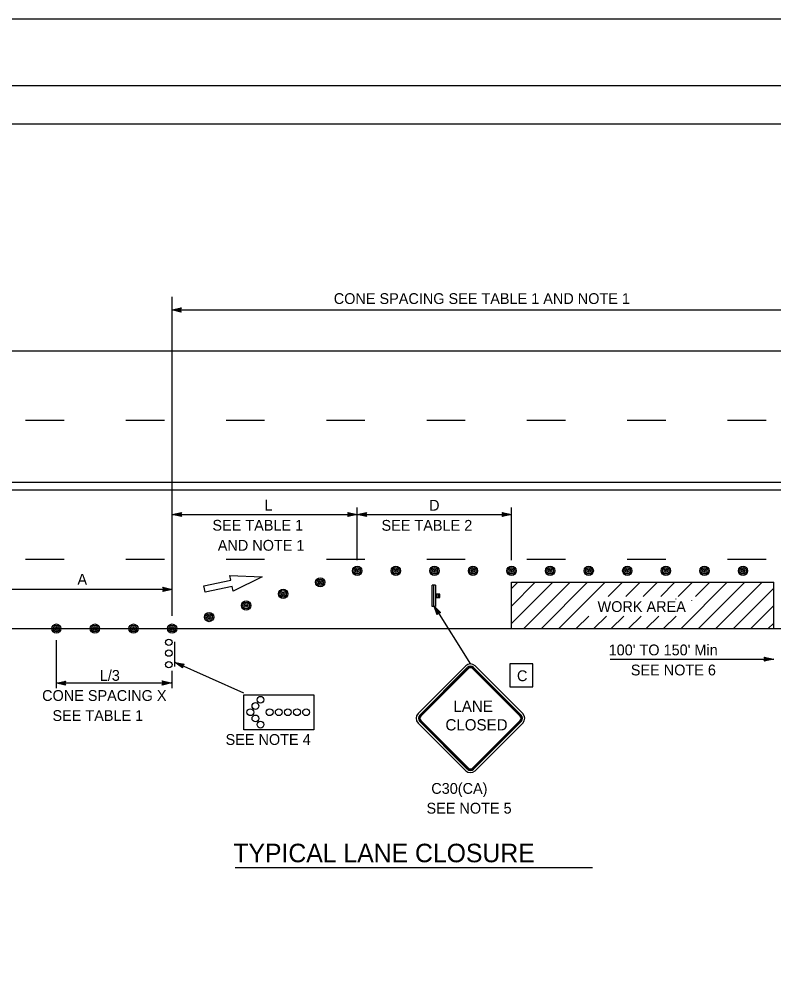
# Model space of a CAD drawing. Extents: x -893 to 867, y -474 to 712.
# Drawn here: x -387 to 103, y 96 to 712 of the extents above; entities that cross this region are included whole.
import ezdxf

# ---------------------------------------------------------------- set-up
doc = ezdxf.new("R2010")
doc.units = 0
for name, color, linetype in [('border_PLOTTING-ELEMENTS', 7, 'Continuous'), ('border_rw_22x34_Cut_Lines', 7, 'Continuous'), ('border_SHEET', 7, 'Continuous'), ('pp_PRESENTATION', 7, 'Continuous'), ('rd_ES', 7, 'Continuous'), ('tcd_PVMT-MARKER', 7, 'Continuous'), ('tcd_SIGN-ROADSIDE', 7, 'Continuous'), ('tcd_SIGN-ROADSIDE-anno', 7, 'Continuous'), ('tcd_TRAFFIC-STRIPE', 7, 'Continuous'), ('temp_FLASHING-ARROW-SIGN', 7, 'Continuous'), ('temp_TRAFFIC-CONES', 7, 'Continuous')]:
    doc.layers.add(name, color=color, linetype=linetype)

msp = doc.modelspace()

# ---------------------------------------------------------------- linework, layer by layer
at = {"layer": 'border_PLOTTING-ELEMENTS'}
for points in [[(-893.43, -474.04), (866.57, -474.04), (866.57, 711.96), (-893.43, 711.96)], [(-863.43, 668.96), (836.57, 668.96), (836.57, -431.04), (-863.43, -431.04)]]:
    msp.add_lwpolyline(points, close=True, dxfattribs=at)
at = {"layer": 'border_rw_22x34_Cut_Lines'}
msp.add_lwpolyline([(-863.43, 668.96), (836.57, 668.96), (836.57, -431.04), (-863.43, -431.04)], close=True, dxfattribs=at)
at = {"layer": 'border_SHEET'}
msp.add_line((-813.43, 643.96), (811.57, 643.96), dxfattribs=at)
at = {"layer": 'pp_PRESENTATION'}
for p, q in [((-249.4, 348.35), (-250.04, 351.38)), ((-250.04, 351.38), (-229.08, 350.5)), ((-266.94, 344.63), (-249.4, 348.35)), ((-229.08, 350.5), (-247.87, 341.17)), ((-266.5, 342.55), (-266.94, 344.63)), ((-266.06, 340.47), (-266.5, 342.55)), ((-248.52, 344.2), (-266.06, 340.47)), ((-247.87, 341.17), (-248.52, 344.2))]:
    msp.add_line(p, q, dxfattribs=at)
at = {"layer": 'rd_ES'}
for p, q in [((-740.99, 496.85), (422.44, 496.85)), ((-740.99, 411.85), (422.44, 411.85)), ((-740.99, 406.85), (422.44, 406.85)), ((-740.99, 316.85), (422.44, 316.85))]:
    msp.add_line(p, q, dxfattribs=at)
at = {"layer": 'tcd_PVMT-MARKER'}
for points in [[(-382.56, 451.85), (-357.56, 451.85)], [(-317.56, 451.85), (-292.56, 451.85)], [(-252.56, 451.85), (-227.56, 451.85)], [(-187.56, 451.85), (-162.56, 451.85)], [(-122.56, 451.85), (-97.56, 451.85)], [(-57.56, 451.85), (-32.56, 451.85)], [(7.44, 451.85), (32.44, 451.85)], [(72.44, 451.85), (97.44, 451.85)], [(-382.56, 361.85), (-357.56, 361.85)], [(-317.56, 361.85), (-292.56, 361.85)], [(-252.56, 361.85), (-227.56, 361.85)], [(-187.56, 361.85), (-162.56, 361.85)], [(-122.56, 361.85), (-97.56, 361.85)], [(-57.56, 361.85), (-32.56, 361.85)], [(7.44, 361.85), (32.44, 361.85)], [(72.44, 361.85), (97.44, 361.85)]]:
    msp.add_lwpolyline(points, dxfattribs=at)
at = {"layer": 'tcd_SIGN-ROADSIDE'}
for p, q in [((-241.14, 251.32), (-241.14, 274.02)), ((-241.14, 274.02), (-195.73, 274.02)), ((-195.73, 274.02), (-195.73, 251.32)), ((-195.73, 251.32), (-241.14, 251.32))]:
    msp.add_line(p, q, dxfattribs=at)
for points in [[(-97.24, 292.65), (-128.12, 261.77)], [(-96.22, 291.63), (-127.1, 260.75)], [(-95.88, 291.29), (-126.77, 260.41)], [(-95.54, 290.95), (-126.43, 260.07)], [(-61.94, 260.07), (-92.83, 290.95)], [(-61.6, 260.41), (-92.49, 291.29)], [(-61.26, 260.75), (-92.15, 291.63)], [(-60.24, 261.77), (-91.13, 292.65)], [(-128.12, 255.66), (-97.24, 224.77)], [(-127.1, 256.67), (-96.22, 225.79)], [(-126.77, 257.01), (-95.88, 226.13)], [(-126.43, 257.35), (-95.54, 226.47)], [(-92.83, 226.47), (-61.94, 257.35)], [(-92.49, 226.13), (-61.6, 257.01)], [(-92.15, 225.79), (-61.26, 256.67)], [(-91.13, 224.77), (-60.24, 255.66)]]:
    msp.add_lwpolyline(points, dxfattribs=at)
for centre in [(-230.27, 270.73), (-233.54, 266.7), (-236.82, 262.67), (-233.54, 258.65), (-224.35, 262.67), (-218.43, 262.67), (-212.52, 262.67), (-206.6, 262.67), (-200.69, 262.67), (-230.27, 254.62)]:
    msp.add_circle(centre, 2.2, dxfattribs=at)
for centre, radius, start, end in [((-94.18, 289.6), 4.32, 45, 135), ((-94.18, 289.6), 2.88, 45, 135), ((-94.18, 289.6), 2.4, 45, 135), ((-94.18, 289.6), 1.92, 45, 135), ((-125.07, 258.71), 4.32, 135, 224.99989), ((-125.07, 258.71), 2.88, 135, 224.99989), ((-125.07, 258.71), 2.4, 135, 224.99989), ((-125.07, 258.71), 1.92, 135, 224.99989), ((-63.3, 258.71), 1.92, 315, 45), ((-63.3, 258.71), 2.4, 315, 45), ((-63.3, 258.71), 2.88, 315, 45), ((-63.3, 258.71), 4.32, 315, 45), ((-94.18, 227.83), 4.32, 225, 315), ((-94.18, 227.83), 2.88, 225, 315), ((-94.18, 227.83), 2.4, 225, 315), ((-94.18, 227.83), 1.92, 225, 315)]:
    msp.add_arc(centre, radius, start, end, dxfattribs=at)
at = {"layer": 'tcd_SIGN-ROADSIDE-anno'}
for p, q in [((-287.56, 325.05), (-287.56, 531.95)), ((-287.56, 523.37), (156.88, 523.37)), ((-167.56, 361.26), (-167.56, 395.31)), ((-67.56, 361.26), (-67.56, 395.31)), ((-287.56, 390.86), (-281.56, 392.19)), ((-287.56, 390.86), (-167.56, 390.86)), ((-281.56, 389.52), (-287.56, 390.86)), ((-287.56, 390.86), (-287.56, 390.86)), ((-281.78, 389.87), (-286.18, 390.86)), ((-286.17, 390.86), (-281.8, 391.83)), ((-284.8, 390.86), (-281.97, 391.48)), ((-282.01, 390.23), (-284.8, 390.86)), ((-283.42, 390.86), (-282.21, 391.12)), ((-282.19, 390.58), (-283.42, 390.86)), ((-281.56, 392.19), (-282.36, 390.86)), ((-282.36, 390.86), (-281.56, 389.52)), ((-281.56, 392.19), (-281.56, 392.19)), ((-281.56, 389.52), (-281.56, 389.52)), ((-172.76, 390.86), (-173.56, 392.2)), ((-173.56, 392.2), (-173.56, 392.2)), ((-173.56, 392.2), (-167.56, 390.86)), ((-167.56, 390.86), (-173.56, 389.53)), ((-173.56, 389.53), (-172.76, 390.86)), ((-173.56, 389.53), (-173.56, 389.53)), ((-173.34, 391.84), (-168.94, 390.86)), ((-168.95, 390.86), (-173.33, 389.89)), ((-170.32, 390.86), (-173.15, 390.23)), ((-173.11, 391.48), (-170.32, 390.86)), ((-172.93, 391.14), (-171.71, 390.86)), ((-171.71, 390.86), (-172.91, 390.59)), ((-167.56, 390.86), (-161.56, 392.19)), ((-167.56, 390.86), (-67.56, 390.86)), ((-161.56, 389.52), (-167.56, 390.86)), ((-167.56, 390.86), (-167.56, 390.86)), ((-167.56, 390.86), (-167.56, 390.86)), ((-161.78, 389.87), (-166.18, 390.86)), ((-166.17, 390.86), (-161.8, 391.83)), ((-164.8, 390.86), (-161.97, 391.48)), ((-162.01, 390.23), (-164.8, 390.86)), ((-163.42, 390.86), (-162.21, 391.12)), ((-162.19, 390.58), (-163.42, 390.86)), ((-161.56, 392.19), (-162.36, 390.86)), ((-162.36, 390.86), (-161.56, 389.52)), ((-161.56, 392.19), (-161.56, 392.19)), ((-161.56, 389.52), (-161.56, 389.52)), ((-72.76, 390.86), (-73.56, 392.2)), ((-73.56, 392.2), (-73.56, 392.2)), ((-73.56, 392.2), (-67.56, 390.86)), ((-67.56, 390.86), (-73.56, 389.53)), ((-73.56, 389.53), (-72.76, 390.86)), ((-73.56, 389.53), (-73.56, 389.53)), ((-73.34, 391.84), (-68.94, 390.86)), ((-68.95, 390.86), (-73.33, 389.89)), ((-70.32, 390.86), (-73.15, 390.23)), ((-73.11, 391.48), (-70.32, 390.86)), ((-72.93, 391.14), (-71.71, 390.86)), ((-71.71, 390.86), (-72.91, 390.59)), ((-67.56, 390.86), (-67.56, 390.86)), ((-287.56, 342.29), (-402.56, 342.29)), ((-292.76, 342.29), (-293.56, 343.63)), ((-293.56, 343.63), (-293.56, 343.63)), ((-293.56, 343.63), (-287.56, 342.29)), ((-287.56, 342.29), (-293.56, 340.96)), ((-293.56, 340.96), (-292.76, 342.29)), ((-293.56, 340.96), (-293.56, 340.96)), ((-293.34, 343.28), (-288.94, 342.29)), ((-288.95, 342.29), (-293.33, 341.32)), ((-290.32, 342.29), (-293.15, 341.67)), ((-293.11, 342.92), (-290.32, 342.29)), ((-292.93, 342.57), (-291.71, 342.3)), ((-291.71, 342.3), (-292.91, 342.03)), ((-287.56, 342.29), (-287.56, 342.29)), ((-117.82, 331.49), (-94.19, 293.83)), ((-362.56, 278.31), (-362.56, 309.39)), ((-3.6, 297.08), (102.5, 297.08)), ((96.97, 297.08), (96.18, 298.4)), ((96.18, 298.4), (96.18, 298.4)), ((96.18, 298.4), (102.09, 297.08)), ((102.09, 297.08), (96.18, 295.77)), ((96.18, 295.77), (96.97, 297.08)), ((96.4, 298.05), (100.73, 297.08)), ((100.72, 297.08), (96.41, 296.12)), ((99.37, 297.08), (96.59, 296.46)), ((96.63, 297.69), (99.37, 297.08)), ((96.8, 297.35), (98.01, 297.08)), ((98.01, 297.08), (96.82, 296.82)), ((102.09, 297.08), (102.09, 297.08)), ((-241.14, 275.01), (-285.54, 294.98)), ((96.18, 295.77), (96.18, 295.77)), ((-287.56, 278.31), (-287.56, 289.57)), ((-287.56, 281.43), (-362.56, 281.43)), ((-246.59, 162.07), (-15.13, 162.07))]:
    msp.add_line(p, q, dxfattribs=at)
for points in [[(-281.66, 522.05), (-287.56, 523.37), (-281.66, 524.68), (-281.87, 524.33), (-286.19, 523.38), (-281.86, 522.4), (-282.07, 522.75), (-284.84, 523.37), (-282.08, 523.98), (-282.29, 523.63), (-283.48, 523.37), (-282.28, 523.1), (-282.44, 523.37), (-281.66, 524.68), (-282.44, 523.37)], [(-115.8, 325.79), (-117.82, 331.49), (-113.57, 327.19), (-113.98, 327.18), (-117.09, 330.34), (-115.61, 326.15), (-115.43, 326.52), (-116.38, 329.19), (-114.39, 327.17), (-114.79, 327.16), (-115.65, 328.04), (-115.24, 326.88), (-115.1, 327.16), (-113.57, 327.19), (-115.1, 327.16)], [(-280.7, 291.36), (-285.54, 294.98), (-279.62, 293.75), (-279.96, 293.52), (-284.29, 294.42), (-280.75, 291.76), (-280.79, 292.16), (-283.06, 293.86), (-280.29, 293.29), (-280.63, 293.06), (-281.83, 293.3), (-280.84, 292.57), (-280.88, 292.88), (-279.62, 293.75), (-280.88, 292.88)], [(-68.68, 294.03), (-68.68, 279.03), (-53.68, 279.03), (-53.68, 294.03)], [(-356.66, 280.11), (-362.56, 281.43), (-356.65, 282.74), (-356.87, 282.39), (-361.19, 281.43), (-356.86, 280.46), (-357.07, 280.81), (-359.84, 281.42), (-357.07, 282.04), (-357.29, 281.69), (-358.48, 281.42), (-357.28, 281.15), (-357.44, 281.43), (-356.65, 282.74), (-357.44, 281.43)], [(-294.08, 282.93), (-288.17, 281.61), (-294.08, 280.3), (-293.87, 280.65), (-289.54, 281.61), (-293.87, 282.58), (-293.66, 282.23), (-290.89, 281.61), (-293.66, 281), (-293.45, 281.35), (-292.25, 281.62), (-293.45, 281.88), (-293.29, 281.61), (-294.08, 280.3), (-293.29, 281.61)]]:
    msp.add_lwpolyline(points, close=True, dxfattribs=at)
at = {"layer": 'tcd_TRAFFIC-STRIPE'}
for p, q in [((-67.56, 346.85), (102.44, 346.85)), ((-67.56, 316.85), (-67.56, 346.85)), ((102.44, 316.85), (102.44, 346.85))]:
    msp.add_line(p, q, dxfattribs=at)
for points in [[(-67.56, 320.16), (-40.88, 346.85)], [(-67.56, 331.48), (-52.19, 346.85)], [(-67.56, 342.79), (-63.51, 346.85)], [(-59.57, 316.85), (-29.57, 346.85)], [(-48.25, 316.85), (-18.25, 346.85)], [(-36.94, 316.85), (-6.94, 346.85)], [(-4.85, 337.62), (4.38, 346.85)], [(6.46, 337.62), (15.69, 346.85)], [(17.78, 337.62), (27, 346.85)], [(29.09, 337.62), (38.32, 346.85)], [(40.4, 337.62), (49.63, 346.85)], [(42.26, 316.85), (72.26, 346.85)], [(51.72, 337.62), (60.94, 346.85)], [(53.57, 316.85), (83.57, 346.85)], [(64.88, 316.85), (94.88, 346.85)], [(76.2, 316.85), (102.44, 343.09)], [(38.82, 336.03), (39.1, 336.32)], [(49.25, 335.15), (49.34, 335.24)], [(87.51, 316.85), (102.44, 331.77)], [(-25.62, 316.85), (-17.45, 325.02)], [(-14.31, 316.85), (-6.14, 325.02)], [(-3, 316.85), (5.18, 325.02)], [(8.32, 316.85), (16.49, 325.02)], [(19.63, 316.85), (27.8, 325.02)], [(30.94, 316.85), (39.12, 325.02)], [(98.83, 316.85), (102.44, 320.46)]]:
    msp.add_lwpolyline(points, dxfattribs=at)
at = {"layer": 'temp_FLASHING-ARROW-SIGN'}
for p, q in [((-116.95, 344.99), (-118.92, 344.99)), ((-118.92, 331.22), (-118.92, 344.99)), ((-117.93, 331.22), (-117.93, 344.99)), ((-116.95, 344.99), (-116.95, 331.22)), ((-115.96, 339.09), (-116.95, 339.09)), ((-114, 339.09), (-115.96, 339.09)), ((-115.96, 337.12), (-115.96, 339.09)), ((-114.98, 337.12), (-114.98, 339.09)), ((-114, 337.12), (-114, 339.09)), ((-116.95, 338.11), (-116.95, 338.11)), ((-116.95, 337.12), (-115.96, 337.12)), ((-115.96, 337.12), (-114, 337.12)), ((-116.95, 331.22), (-118.92, 331.22)), ((-285.96, 308.37), (-285.96, 292.29))]:
    msp.add_line(p, q, dxfattribs=at)
for centre in [(-289.66, 307.95), (-289.66, 300.95), (-289.66, 293.53)]:
    msp.add_circle(centre, 2.06, dxfattribs=at)
at = {"layer": 'temp_TRAFFIC-CONES'}
for centre, radius in [((-167.56, 354.35), 3), ((-167.56, 354.35), 2.1), ((-167.56, 354.35), 1.2), ((-167.56, 354.35), 0.3), ((-142.56, 354.35), 3), ((-142.56, 354.35), 2.1), ((-142.56, 354.35), 1.2), ((-142.56, 354.35), 0.3), ((-117.56, 354.35), 3), ((-117.56, 354.35), 2.1), ((-117.56, 354.35), 1.2), ((-117.56, 354.35), 0.3), ((-92.56, 354.35), 3), ((-92.56, 354.35), 2.1), ((-92.56, 354.35), 1.2), ((-92.56, 354.35), 0.3), ((-67.56, 354.35), 3), ((-67.56, 354.35), 2.1), ((-67.56, 354.35), 1.2), ((-67.56, 354.35), 0.3), ((-42.56, 354.35), 3), ((-42.56, 354.35), 2.1), ((-42.56, 354.35), 1.2), ((-42.56, 354.35), 0.3), ((-17.56, 354.35), 3), ((-17.56, 354.35), 2.1), ((-17.56, 354.35), 1.2), ((-17.56, 354.35), 0.3), ((7.44, 354.35), 3), ((7.44, 354.35), 2.1), ((7.44, 354.35), 1.2), ((7.44, 354.35), 0.3), ((32.44, 354.35), 3), ((32.44, 354.35), 2.1), ((32.44, 354.35), 1.2), ((32.44, 354.35), 0.3), ((57.44, 354.35), 3), ((57.44, 354.35), 2.1), ((57.44, 354.35), 1.2), ((57.44, 354.35), 0.3), ((82.44, 354.35), 3), ((82.44, 354.35), 2.1), ((82.44, 354.35), 1.2), ((82.44, 354.35), 0.3), ((-191.56, 346.85), 3), ((-191.56, 346.85), 2.1), ((-191.56, 346.85), 1.2), ((-191.56, 346.85), 0.3), ((-215.56, 339.35), 3), ((-215.56, 339.35), 2.1), ((-215.56, 339.35), 1.2), ((-215.56, 339.35), 0.3), ((-239.56, 331.85), 3), ((-239.56, 331.85), 2.1), ((-239.56, 331.85), 1.2), ((-263.56, 324.35), 3), ((-239.56, 331.85), 0.3), ((-263.56, 324.35), 2.1), ((-263.56, 324.35), 1.2), ((-263.56, 324.35), 0.3), ((-362.56, 316.85), 3), ((-362.56, 316.85), 2.1), ((-362.56, 316.85), 1.2), ((-362.56, 316.85), 0.3), ((-337.56, 316.85), 3), ((-337.56, 316.85), 2.1), ((-337.56, 316.85), 1.2), ((-337.56, 316.85), 0.3), ((-312.56, 316.85), 3), ((-312.56, 316.85), 2.1), ((-312.56, 316.85), 1.2), ((-312.56, 316.85), 0.3), ((-287.56, 316.85), 3), ((-287.56, 316.85), 2.1), ((-287.56, 316.85), 1.2), ((-287.56, 316.85), 0.3)]:
    msp.add_circle(centre, radius, dxfattribs=at)

# ---------------------------------------------------------------- texts
at = {"layer": 'tcd_SIGN-ROADSIDE'}
for s, p in [('LANE', (-105.23, 262.91)), ('CLOSED', (-110.4, 250.84))]:
    msp.add_text(s, height=7.32, dxfattribs=at).set_placement(p)
at = {"layer": 'tcd_SIGN-ROADSIDE-anno'}
for s, height, p in [('CONE SPACING SEE TABLE 1 AND NOTE 1', 7, (-182.78, 527.26)), ('L', 7, (-227.65, 393.34)), ('D', 7, (-120.98, 393.28)), ('SEE TABLE 1', 7, (-261.41, 380.34)), ('SEE TABLE 2', 7, (-151.82, 380.28)), ('AND NOTE 1', 7, (-257.94, 367.34)), ('A', 7, (-348.89, 345.33)), ('WORK AREA', 7, (-11.82, 327.62)), ("100' TO 150' Min", 7, (-4.65, 299.53)), ('L/3', 7, (-334.42, 282.99)), ('C', 7, (-64.04, 282.79)), ('SEE NOTE 6', 7, (9.74, 286.53)), ('CONE SPACING X', 7, (-371.78, 269.99)), ('SEE TABLE 1 ', 7, (-365.07, 256.99)), ('SEE NOTE 4', 7, (-252.89, 241.47)), ('C30(CA)', 7, (-119.58, 209.76)), ('SEE NOTE 5', 7, (-122.66, 196.96)), ('TYPICAL LANE CLOSURE', 12, (-247.85, 165.42))]:
    msp.add_text(s, height=height, dxfattribs=at).set_placement(p)

doc.saveas('drawing.dxf')
